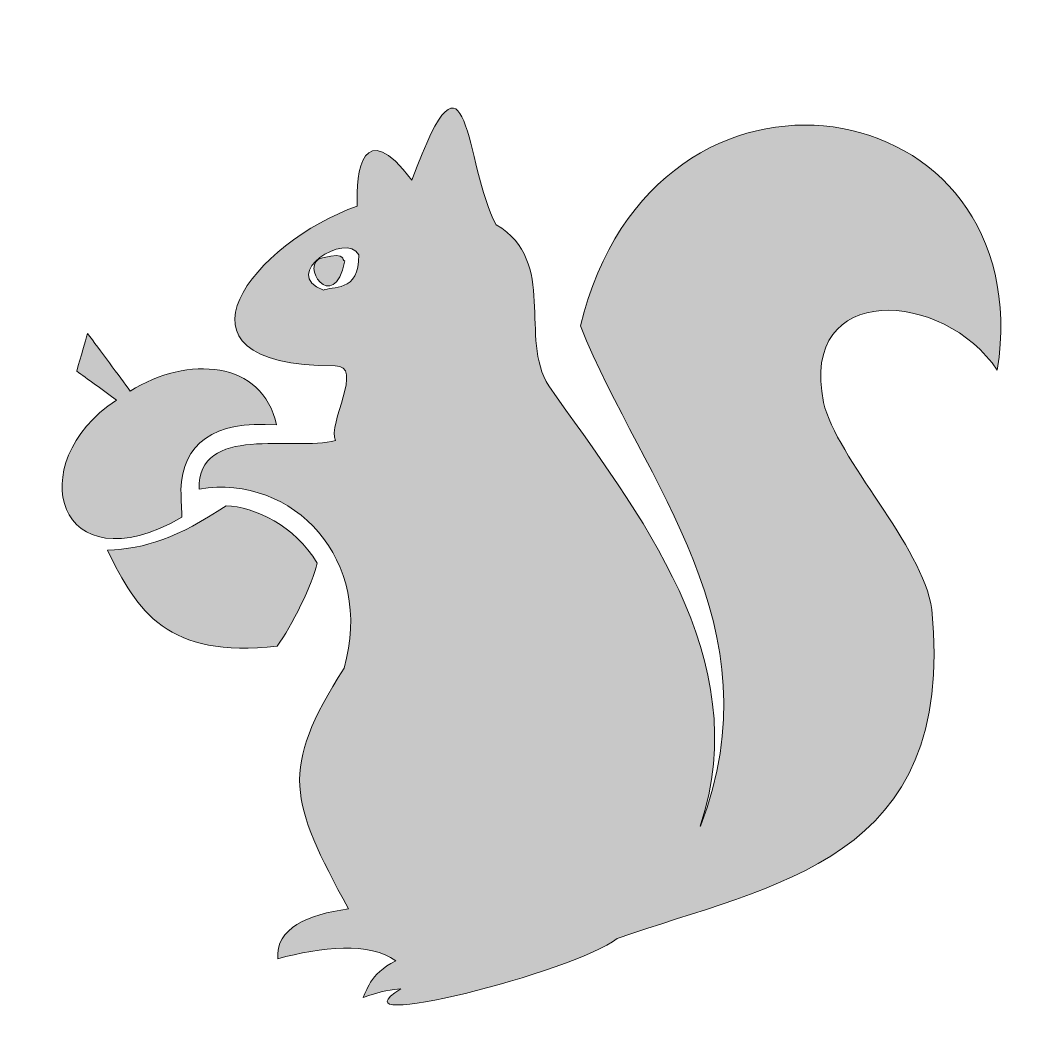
# Model space of a CAD drawing. Extents: x -7 to 167, y -1 to 172.
import ezdxf

# ---------------------------------------------------------------- set-up
doc = ezdxf.new("R2010")
doc.units = 0
doc.header["$MEASUREMENT"] = 0
doc.layers.add('Capa 1', color=7, linetype='Continuous')

# ---------------------------------------------------------------- blocks, each defined once
blk = doc.blocks.new('block 2')
at = {"layer": 'Capa 1', "true_color": 0xffffff}
h = blk.add_hatch(color=7, dxfattribs=at)
h.dxf.hatch_style = 2
edge = h.paths.add_edge_path()
edge.add_spline(control_points=[(43.56, 79.18), (42.86, 75.74), (39.19, 68.24), (36.72, 65), (17.99, 62.87), (12.82, 70.85), (7.75, 81.38), (14.27, 81.63), (19.71, 83.45), (28.02, 88.97), (32.91, 88.73), (39.77, 85.6), (43.56, 79.18)], knot_values=[0, 0, 0, 0, 1, 1, 1, 2, 2, 2, 3, 3, 3, 4, 4, 4, 4], degree=3, periodic=1)
edge = h.paths.add_edge_path()
edge.add_spline(control_points=[(20.29, 91.68), (20.53, 99.48), (25.81, 103.57), (36.63, 102.76), (34.27, 113.8), (21.45, 114.68), (11.63, 108.53), (9.85, 110.95), (6.36, 115.68), (4.36, 118.39), (3.93, 116.9), (3.26, 114.55), (2.5, 111.94), (4.19, 110.72), (7.06, 108.63), (9.28, 107.01), (-7.11, 96.1), (-0.8, 74.82), (20.47, 86.98), (20.43, 88.06), (20.36, 89.77), (20.29, 91.68)], knot_values=[0, 0, 0, 0, 1, 1, 1, 2, 2, 2, 3, 3, 3, 4, 4, 4, 5, 5, 5, 6, 6, 6, 7, 7, 7, 7], degree=3, periodic=1)
edge = h.paths.add_edge_path()
edge.add_spline(control_points=[(159.72, 112.1), (150.67, 125.78), (125.79, 127.42), (130.05, 106.61), (132.28, 96.92), (147.02, 82.18), (148.53, 71.25), (152.86, 28.03), (121.53, 24.49), (94.8, 15.07), (87.57, 9.37), (45.24, -1.33), (57.84, 6.46), (56.43, 6.36), (54.66, 6.18), (51.4, 4.98), (51.97, 5.81), (52.42, 9.03), (56.98, 11.25), (52.66, 14.56), (44.18, 13.59), (36.84, 11.62), (36.44, 16.79), (41.96, 19.22), (48.91, 20.12), (38.88, 38.69), (37.05, 43.72), (48.16, 61.23), (53.46, 79.7), (39.49, 94.44), (23.43, 91.81), (23.03, 102.98), (39.64, 98.21), (46.69, 100.07), (45.27, 102.83), (51.68, 113.02), (46.64, 112.84), (15.33, 112.89), (33.22, 134.11), (50.42, 140.12), (50.1, 145.97), (51.39, 155.61), (59.75, 144.53), (69.72, 171.78), (68.62, 146.82), (74.15, 136.94), (84.72, 130.67), (77.94, 117.54), (83.13, 109.42), (98.47, 87.64), (118.49, 63.03), (108.99, 34.25), (109, 34.25), (109, 34.25), (109.03, 34.24), (122.19, 68.54), (99.56, 92.39), (88.53, 119.65), (101.11, 171.82), (167.29, 160.6), (159.72, 112.1)], knot_values=[0, 0, 0, 0, 1, 1, 1, 2, 2, 2, 3, 3, 3, 4, 4, 4, 5, 5, 5, 6, 6, 6, 7, 7, 7, 8, 8, 8, 9, 9, 9, 10, 10, 10, 11, 11, 11, 12, 12, 12, 13, 13, 13, 14, 14, 14, 15, 15, 15, 16, 16, 16, 17, 17, 17, 18, 18, 18, 19, 19, 19, 20, 20, 20, 20], degree=3, periodic=1)
edge = h.paths.add_edge_path()
edge.add_spline(control_points=[(50.66, 131.78), (48.53, 135.83), (37.14, 128.54), (44.63, 125.75), (45.86, 126.48), (50.9, 125.28), (50.66, 131.78)], knot_values=[0, 0, 0, 0, 1, 1, 1, 2, 2, 2, 2], degree=3, periodic=1)
edge = h.paths.add_edge_path()
edge.add_spline(control_points=[(44.47, 131.3), (40.24, 130.36), (46.38, 121.28), (48.31, 130.77), (47.53, 130.71), (49.02, 132.39), (44.47, 131.3)], knot_values=[0, 0, 0, 0, 1, 1, 1, 2, 2, 2, 2], degree=3, periodic=1)
at = {"layer": 'Capa 1', "lineweight": 0}
for points, knots in [([(159.72, 112.1), (150.67, 125.78), (125.79, 127.42), (130.05, 106.61), (132.28, 96.92), (147.02, 82.18), (148.53, 71.25), (152.86, 28.03), (121.53, 24.49), (94.8, 15.07), (87.57, 9.37), (45.24, -1.33), (57.84, 6.46), (56.43, 6.36), (54.66, 6.18), (51.4, 4.98), (51.97, 5.81), (52.42, 9.03), (56.98, 11.25), (52.66, 14.56), (44.18, 13.59), (36.84, 11.62), (36.44, 16.79), (41.96, 19.22), (48.91, 20.12), (38.88, 38.69), (37.05, 43.72), (48.16, 61.23), (53.46, 79.7), (39.49, 94.44), (23.43, 91.81), (23.03, 102.98), (39.64, 98.21), (46.69, 100.07), (45.27, 102.83), (51.68, 113.02), (46.64, 112.84), (15.33, 112.89), (33.22, 134.11), (50.42, 140.12), (50.1, 145.97), (51.39, 155.61), (59.75, 144.53), (69.72, 171.78), (68.62, 146.82), (74.15, 136.94), (84.72, 130.67), (77.94, 117.54), (83.13, 109.42), (98.47, 87.64), (118.49, 63.03), (108.99, 34.25), (109, 34.25), (109, 34.25), (109.03, 34.24), (122.19, 68.54), (99.56, 92.39), (88.53, 119.65), (101.11, 171.82), (167.29, 160.6), (159.72, 112.1)], [0, 0, 0, 0, 1, 1, 1, 2, 2, 2, 3, 3, 3, 4, 4, 4, 5, 5, 5, 6, 6, 6, 7, 7, 7, 8, 8, 8, 9, 9, 9, 10, 10, 10, 11, 11, 11, 12, 12, 12, 13, 13, 13, 14, 14, 14, 15, 15, 15, 16, 16, 16, 17, 17, 17, 18, 18, 18, 19, 19, 19, 20, 20, 20, 20]), ([(50.66, 131.78), (48.53, 135.83), (37.14, 128.54), (44.63, 125.75), (45.86, 126.48), (50.9, 125.28), (50.66, 131.78)], [0, 0, 0, 0, 1, 1, 1, 2, 2, 2, 2]), ([(44.47, 131.3), (40.24, 130.36), (46.38, 121.28), (48.31, 130.77), (47.53, 130.71), (49.02, 132.39), (44.47, 131.3)], [0, 0, 0, 0, 1, 1, 1, 2, 2, 2, 2]), ([(20.29, 91.68), (20.53, 99.48), (25.81, 103.57), (36.63, 102.76), (34.27, 113.8), (21.45, 114.68), (11.63, 108.53), (9.85, 110.95), (6.36, 115.68), (4.36, 118.39), (3.93, 116.9), (3.26, 114.55), (2.5, 111.94), (4.19, 110.72), (7.06, 108.63), (9.28, 107.01), (-7.11, 96.1), (-0.8, 74.82), (20.47, 86.98), (20.43, 88.06), (20.36, 89.77), (20.29, 91.68)], [0, 0, 0, 0, 1, 1, 1, 2, 2, 2, 3, 3, 3, 4, 4, 4, 5, 5, 5, 6, 6, 6, 7, 7, 7, 7]), ([(43.56, 79.18), (42.86, 75.74), (39.19, 68.24), (36.72, 65), (17.99, 62.87), (12.82, 70.85), (7.75, 81.38), (14.27, 81.63), (19.71, 83.45), (28.02, 88.97), (32.91, 88.73), (39.77, 85.6), (43.56, 79.18)], [0, 0, 0, 0, 1, 1, 1, 2, 2, 2, 3, 3, 3, 4, 4, 4, 4])]:
    blk.add_open_spline(points, degree=3, knots=knots, dxfattribs=at)

msp = doc.modelspace()

# ---------------------------------------------------------------- block references
at = {"layer": 'Capa 1'}
msp.add_blockref('block 2', (0, 0), dxfattribs=at)

doc.saveas('drawing.dxf')
